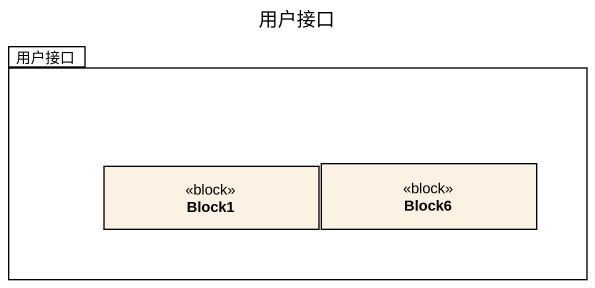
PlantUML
@startuml
title 用户接口
hide circle
hide empty members
package 用户接口 {
  class Block1 <<block>>
  class Block6 <<block>>
}
@enduml
